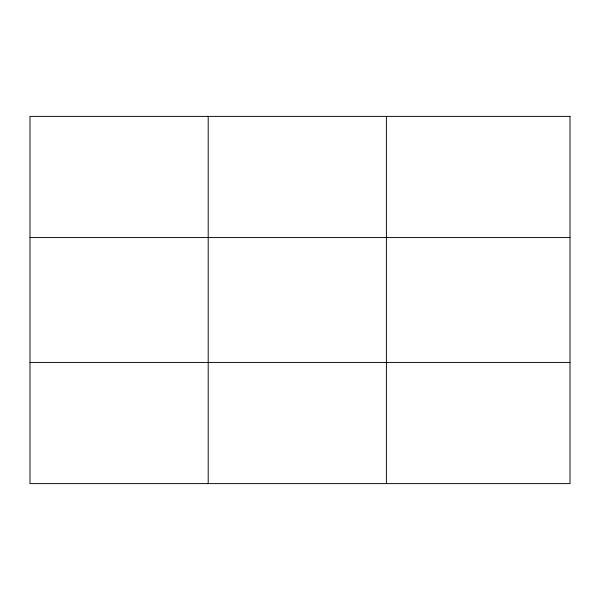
<?xml version="1.0" encoding="UTF-8"?>
<svg xmlns="http://www.w3.org/2000/svg" width="600" height="600" viewBox="0 0 600 600"><rect width="100%" height="100%" fill="white"/><g stroke="black" fill="none" stroke-linecap="round" stroke-linejoin="round"><path stroke-width="0.9" d="M208.2 116.385L208.2 483.615M386.4 116.385L386.4 483.615M30 237.57L570 237.57M30 362.43L570 362.43M570 116.385L570 483.615L30 483.615L30 116.385L570 116.385"/></g></svg>
